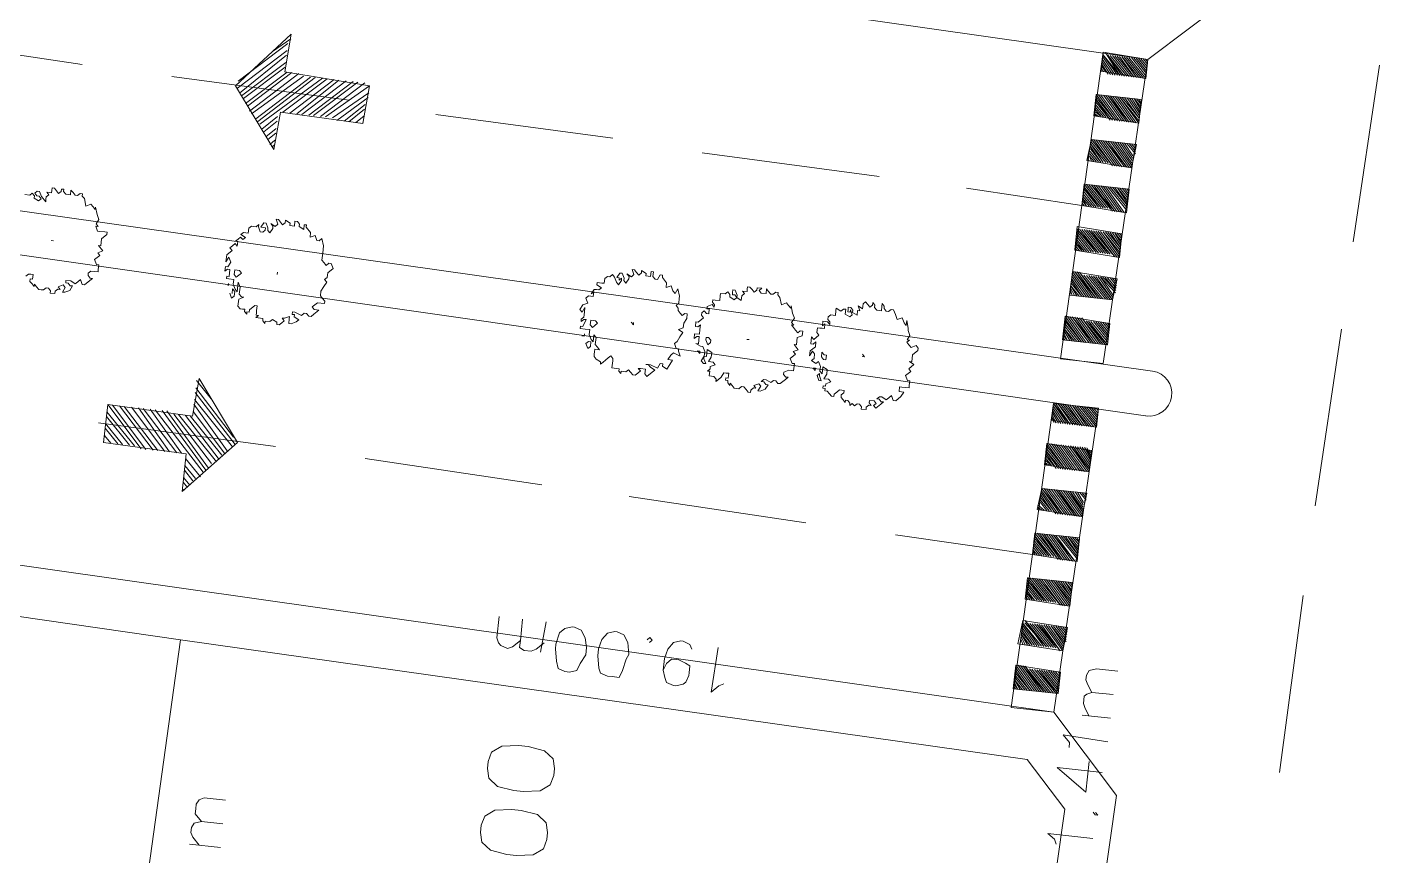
# Model space of a CAD drawing. Header units: metres. Extents: x -977055 to 805873, y -1033982 to 242021.
# Drawn here: x 2559.45 to 2589.67, y 944.9 to 963.42 of the extents above; entities that cross this region are included whole.
import ezdxf

# ---------------------------------------------------------------- set-up
doc = ezdxf.new("R2010")
doc.units = ezdxf.units.M
for name, color, linetype in [('PDF_acera', 7, 'Continuous'), ('PDF_areas por lote', 7, 'Continuous'), ('PDF_COTAS', 7, 'Continuous'), ('PDF_linea de centro', 7, 'Continuous'), ('PDF_LOTES', 7, 'Continuous'), ('PDF_PASO DE CEBRA', 7, 'Continuous'), ('PDF_PLANTAS', 7, 'Continuous'), ('PDF_VIAS', 7, 'Continuous')]:
    doc.layers.add(name, color=color, linetype=linetype)

# ---------------------------------------------------------------- blocks, each defined once
blk = doc.blocks.new('CALLE')
at = {"layer": 'PDF_acera', "lineweight": 9}
for points in [[(-129.421152, -97.753824), (-72.690912, -99.658944), (-71.420832, -101.013696), (-72.479232, -132.130656), (-73.833984, -133.400736), (-130.564224, -131.495616), (-131.834304, -130.140864), (-130.775904, -99.023904)], [(6.731424, -134.62848), (-5.673024, -101.945088), (-58.339008, -100.166976), (-59.69376, -101.437056), (-60.75216, -132.554016), (-59.48208, -133.908768), (5.673024, -136.11024)]]:
    blk.add_lwpolyline(points, close=True, dxfattribs=at)
blk.add_lwpolyline([(-67.059991, -133.196538, 0.999999692), (-66.25584, -133.231392), (-65.155104, -100.293984, 0.999999692), (-65.959255, -100.25913)], format="xyb", dxfattribs=at)
blk.add_lwpolyline([(-65.917152, -100.293984), (-67.060224, -133.231392)], dxfattribs=at)
at = {"layer": 'PDF_areas por lote', "lineweight": 9}
for points in [[(-75.696768, -122.224032), (-75.866112, -122.266368), (-75.99312, -122.435712), (-76.035456, -122.732064), (-76.035456, -122.901408), (-75.99312, -123.19776), (-75.866112, -123.367104), (-75.696768, -123.40944), (-75.56976, -123.40944), (-75.400416, -123.367104), (-75.273408, -123.19776), (-75.231072, -122.901408), (-75.231072, -122.732064), (-75.273408, -122.435712), (-75.400416, -122.266368), (-75.56976, -122.224032)], [(-74.553696, -122.224032), (-74.72304, -122.266368), (-74.850048, -122.435712), (-74.892384, -122.732064), (-74.892384, -122.901408), (-74.850048, -123.19776), (-74.72304, -123.367104), (-74.553696, -123.40944), (-74.426688, -123.40944), (-74.257344, -123.367104), (-74.130336, -123.19776), (-74.088, -122.901408), (-74.088, -122.732064), (-74.130336, -122.435712), (-74.257344, -122.266368), (-74.426688, -122.224032)]]:
    blk.add_lwpolyline(points, close=True, dxfattribs=at)
at = {"layer": 'PDF_COTAS', "lineweight": 9}
for points in [[(-76.458816, -117.101376), (-76.458816, -117.651744)], [(-76.035456, -117.651744), (-76.035456, -117.27072), (-76.077792, -117.143712), (-76.162464, -117.101376), (-76.247136, -117.101376), (-76.331808, -117.143712), (-76.458816, -117.27072), (-76.331808, -117.143712), (-76.247136, -117.101376), (-76.162464, -117.101376), (-76.077792, -117.143712), (-76.035456, -117.27072)], [(-75.612096, -117.651744), (-75.612096, -117.27072), (-75.654432, -117.186048), (-75.739104, -117.143712), (-75.823776, -117.143712), (-75.908448, -117.143712), (-76.035456, -117.27072), (-75.908448, -117.143712), (-75.823776, -117.143712), (-75.739104, -117.143712), (-75.654432, -117.186048), (-75.612096, -117.27072)], [(-72.690912, -123.494112), (-72.648576, -123.62112), (-72.521568, -123.663456), (-72.352224, -123.748128), (-72.225216, -123.748128), (-72.055872, -123.705792), (-71.928864, -123.62112), (-71.886528, -123.494112), (-71.886528, -123.451776), (-71.928864, -123.324768), (-72.013536, -123.240096), (-72.225216, -123.19776), (-72.309888, -123.19776), (-72.521568, -123.240096), (-72.648576, -123.282432), (-72.690912, -123.40944)], [(-72.690912, -124.25616), (-72.690912, -124.383168), (-72.563904, -124.425504), (-72.352224, -124.46784), (-72.267552, -124.510176), (-72.055872, -124.46784), (-71.928864, -124.383168), (-71.886528, -124.25616), (-71.886528, -124.213824), (-71.928864, -124.086816), (-72.055872, -124.002144), (-72.225216, -123.959808), (-72.352224, -123.959808), (-72.563904, -124.002144), (-72.648576, -124.04448), (-72.690912, -124.171488)]]:
    blk.add_lwpolyline(points, close=True, dxfattribs=at)
for points in [[(-72.225216, -122.56272), (-72.352224, -122.435712), (-72.39456, -122.35104), (-72.352224, -122.224032), (-72.309888, -122.181696), (-72.225216, -122.13936), (-71.844192, -122.13936)], [(-72.225216, -122.98608), (-72.352224, -122.859072), (-72.39456, -122.7744), (-72.39456, -122.647392), (-72.352224, -122.56272), (-72.225216, -122.56272), (-71.844192, -122.56272)], [(-71.844192, -122.98608), (-72.39456, -122.943744)], [(-72.013536, -124.848864), (-71.9712, -124.8912), (-71.928864, -124.848864), (-71.9712, -124.806528)], [(-72.479232, -125.145216), (-72.352224, -125.187552), (-72.267552, -125.272224), (-72.267552, -125.356896), (-72.267552, -125.399232), (-72.309888, -125.52624), (-72.352224, -125.610912), (-72.479232, -125.610912), (-72.521568, -125.610912), (-72.648576, -125.568576), (-72.690912, -125.52624), (-72.733248, -125.399232), (-72.733248, -125.356896), (-72.690912, -125.229888), (-72.60624, -125.187552), (-72.479232, -125.145216), (-72.267552, -125.145216), (-72.098208, -125.187552), (-71.9712, -125.272224), (-71.928864, -125.399232), (-71.928864, -125.441568), (-71.9712, -125.568576), (-72.055872, -125.610912)], [(-72.60624, -126.245952), (-72.648576, -126.16128), (-72.775584, -126.034272), (-71.9712, -126.076608)], [(-74.807712, -132.427008), (-74.72304, -132.384672), (-74.638368, -132.257664), (-74.638368, -133.062048)], [(-73.45296, -133.104384), (-73.45296, -132.3), (-73.833984, -132.850368), (-73.283616, -132.850368)], [(-73.071936, -132.469344), (-72.987264, -132.469344), (-72.860256, -132.342336), (-72.902592, -133.14672)], [(-72.479232, -133.14672), (-72.479232, -132.638688)], [(-72.479232, -132.765696), (-72.352224, -132.681024), (-72.267552, -132.638688), (-72.140544, -132.638688), (-72.098208, -132.681024), (-72.055872, -132.765696), (-72.055872, -133.14672)], [(-72.055872, -132.765696), (-71.928864, -132.681024), (-71.844192, -132.638688), (-71.75952, -132.638688), (-71.674848, -132.681024), (-71.632512, -132.808032), (-71.632512, -133.189056)], [(-74.172672, -133.019712), (-74.215008, -133.062048), (-74.215008, -133.104384), (-74.172672, -133.062048)]]:
    blk.add_lwpolyline(points, dxfattribs=at)
at = {"layer": 'PDF_linea de centro', "lineweight": 9}
for points in [[(-62.86896, -113.714496), (-62.741952, -110.539296)], [(-69.261696, -117.863424), (-69.177024, -114.688224)], [(-62.995968, -118.498464), (-62.911296, -115.323264)], [(-69.43104, -122.647392), (-69.304032, -119.472192)], [(-63.165312, -123.240096), (-63.08064, -120.064896)], [(-69.600384, -127.389024), (-69.473376, -124.213824)], [(-63.334656, -128.024064), (-63.249984, -124.848864)], [(-69.727392, -131.45328), (-69.64272, -128.997792)], [(-63.461664, -131.66496), (-63.376992, -129.590496)], [(-73.114272, -136.237248), (-69.939072, -136.32192)], [(-68.330304, -136.364256), (-65.155104, -136.491264)], [(-63.588672, -136.5336), (-60.413472, -136.660608)]]:
    blk.add_lwpolyline(points, dxfattribs=at)
at = {"layer": 'PDF_LOTES', "lineweight": 20}
for points in [[(-82.428192, -116.254656), (-72.860256, -116.551008), (-72.309888, -101.352384), (-73.114272, -100.548), (-81.877824, -100.251648)], [(-82.97856, -132.215328), (-74.172672, -132.51168), (-73.368288, -131.749632), (-72.860256, -116.551008), (-82.428192, -116.254656)]]:
    blk.add_lwpolyline(points, close=True, dxfattribs=at)
at = {"layer": 'PDF_PASO DE CEBRA', "lineweight": 9}
for points in [[(-72.479232, -132.130656), (-67.017888, -132.342336), (-67.017888, -131.537952), (-72.479232, -131.368608), (-72.479232, -132.130656), (-72.479232, -131.368608)], [(-72.140544, -131.368608), (-72.140544, -131.368608)], [(-72.140544, -131.410944), (-72.098208, -131.368608)], [(-72.055872, -131.368608), (-72.140544, -131.45328), (-72.013536, -131.368608)], [(-72.140544, -131.495616), (-71.9712, -131.368608), (-72.140544, -131.537952)], [(-72.140544, -131.580288), (-71.928864, -131.368608)], [(-72.140544, -131.622624), (-71.886528, -131.368608)], [(-71.844192, -131.368608), (-72.140544, -131.66496), (-71.801856, -131.368608)], [(-72.140544, -131.707296), (-71.75952, -131.368608)], [(-72.140544, -131.749632), (-71.717184, -131.368608)], [(-71.33616, -131.368608), (-71.33616, -131.368608)], [(-72.140544, -131.791968), (-71.717184, -131.410944)], [(-72.140544, -131.834304), (-71.717184, -131.45328)], [(-72.140544, -131.87664), (-71.717184, -131.495616), (-72.140544, -131.918976), (-71.717184, -131.537952)], [(-72.140544, -131.961312), (-71.75952, -131.580288)], [(-72.140544, -132.003648), (-71.75952, -131.622624)], [(-71.33616, -131.410944), (-71.293824, -131.410944)], [(-71.33616, -131.45328), (-71.251488, -131.410944)], [(-71.33616, -131.495616), (-71.209152, -131.410944)], [(-71.33616, -131.537952), (-71.166816, -131.410944), (-71.33616, -131.580288)], [(-71.12448, -131.410944), (-71.33616, -131.622624), (-71.082144, -131.410944)], [(-71.33616, -131.66496), (-71.039808, -131.410944)], [(-71.33616, -131.707296), (-70.997472, -131.410944)], [(-71.33616, -131.749632), (-70.955136, -131.410944), (-71.33616, -131.791968)], [(-71.33616, -131.834304), (-70.9128, -131.45328)], [(-70.955136, -131.45328), (-71.33616, -131.87664), (-70.955136, -131.495616)], [(-71.33616, -131.918976), (-70.955136, -131.537952)], [(-71.33616, -131.961312), (-70.955136, -131.580288)], [(-71.33616, -132.003648), (-70.955136, -131.622624)], [(-70.531776, -132.003648), (-70.150752, -131.622624), (-70.574112, -132.045984), (-70.150752, -131.66496)], [(-70.531776, -131.410944), (-70.531776, -131.410944)], [(-70.531776, -131.45328), (-70.48944, -131.410944)], [(-70.531776, -131.495616), (-70.447104, -131.410944)], [(-70.531776, -131.537952), (-70.404768, -131.410944), (-70.531776, -131.580288), (-70.362432, -131.410944)], [(-70.531776, -131.622624), (-70.320096, -131.410944)], [(-70.531776, -131.66496), (-70.27776, -131.410944)], [(-70.531776, -131.707296), (-70.235424, -131.410944)], [(-70.531776, -131.749632), (-70.193088, -131.410944), (-70.531776, -131.791968), (-70.150752, -131.410944)], [(-70.531776, -131.834304), (-70.150752, -131.45328)], [(-70.531776, -131.87664), (-70.150752, -131.495616)], [(-70.531776, -131.918976), (-70.150752, -131.537952)], [(-70.531776, -131.961312), (-70.150752, -131.580288)], [(-69.769728, -131.918976), (-69.346368, -131.537952)], [(-69.769728, -131.961312), (-69.346368, -131.580288), (-69.769728, -132.003648), (-69.346368, -131.622624)], [(-69.727392, -131.45328), (-69.727392, -131.45328)], [(-69.685056, -131.45328), (-69.727392, -131.495616), (-69.64272, -131.45328), (-69.727392, -131.537952)], [(-69.727392, -131.580288), (-69.600384, -131.45328)], [(-69.727392, -131.622624), (-69.558048, -131.45328)], [(-69.727392, -131.66496), (-69.515712, -131.45328)], [(-69.727392, -131.707296), (-69.473376, -131.45328)], [(-69.43104, -131.45328), (-69.727392, -131.749632), (-69.388704, -131.45328), (-69.727392, -131.791968)], [(-69.727392, -131.834304), (-69.346368, -131.45328)], [(-69.727392, -131.87664), (-69.346368, -131.495616)], [(-68.923008, -131.749632), (-68.626656, -131.495616), (-68.965344, -131.791968)], [(-68.965344, -131.834304), (-68.58432, -131.495616)], [(-68.965344, -131.87664), (-68.541984, -131.495616), (-68.965344, -131.918976), (-68.541984, -131.537952)], [(-68.965344, -131.961312), (-68.541984, -131.580288)], [(-68.965344, -132.003648), (-68.541984, -131.622624)], [(-68.923008, -131.45328), (-68.923008, -131.45328)], [(-68.923008, -131.495616), (-68.880672, -131.45328), (-68.923008, -131.537952)], [(-68.923008, -131.580288), (-68.838336, -131.45328)], [(-68.923008, -131.622624), (-68.796, -131.495616)], [(-68.923008, -131.66496), (-68.753664, -131.495616)], [(-68.711328, -131.495616), (-68.923008, -131.707296), (-68.668992, -131.495616)], [(-68.16096, -131.707296), (-67.906944, -131.495616)], [(-68.16096, -131.749632), (-67.864608, -131.495616), (-68.16096, -131.791968)], [(-68.16096, -131.834304), (-67.822272, -131.495616)], [(-67.779936, -131.495616), (-68.16096, -131.87664), (-67.7376, -131.495616)], [(-68.16096, -131.918976), (-67.7376, -131.537952)], [(-68.16096, -131.961312), (-67.7376, -131.580288)], [(-68.16096, -132.003648), (-67.7376, -131.622624)], [(-68.118624, -131.495616), (-68.118624, -131.495616)], [(-68.118624, -131.537952), (-68.076288, -131.495616), (-68.118624, -131.580288)], [(-68.033952, -131.495616), (-68.118624, -131.622624), (-67.991616, -131.495616)], [(-68.118624, -131.66496), (-67.94928, -131.495616)], [(-67.356576, -131.580288), (-67.271904, -131.537952), (-67.356576, -131.622624), (-67.229568, -131.537952)], [(-67.356576, -131.66496), (-67.187232, -131.537952)], [(-67.356576, -131.707296), (-67.144896, -131.537952)], [(-67.356576, -131.749632), (-67.10256, -131.537952)], [(-67.356576, -131.791968), (-67.060224, -131.537952)], [(-67.356576, -131.834304), (-67.017888, -131.537952), (-67.356576, -131.87664), (-67.017888, -131.580288)], [(-67.356576, -131.918976), (-67.017888, -131.622624), (-67.356576, -131.961312)], [(-67.31424, -131.537952), (-67.31424, -131.537952)], [(-66.213504, -132.342336), (-60.75216, -132.554016), (-60.709824, -131.749632), (-66.213504, -131.580288), (-66.213504, -132.342336), (-66.213504, -131.580288)], [(-65.874816, -131.580288), (-65.874816, -131.580288)], [(-65.874816, -131.622624), (-65.83248, -131.580288)], [(-65.790144, -131.580288), (-65.874816, -131.66496), (-65.747808, -131.580288)], [(-65.874816, -131.707296), (-65.705472, -131.580288)], [(-65.874816, -131.749632), (-65.663136, -131.580288), (-65.874816, -131.791968)], [(-65.874816, -131.834304), (-65.6208, -131.580288)], [(-65.874816, -131.87664), (-65.578464, -131.580288)], [(-65.536128, -131.580288), (-65.874816, -131.918976), (-65.493792, -131.580288)], [(-65.874816, -131.961312), (-65.451456, -131.580288)], [(-65.874816, -132.003648), (-65.451456, -131.622624)], [(-65.070432, -131.622624), (-65.028096, -131.622624)], [(-65.070432, -131.66496), (-64.98576, -131.622624)], [(-65.070432, -131.707296), (-64.943424, -131.622624)], [(-65.070432, -131.749632), (-64.901088, -131.622624), (-65.070432, -131.791968)], [(-64.858752, -131.622624), (-65.070432, -131.834304), (-64.816416, -131.622624)], [(-65.070432, -131.87664), (-64.77408, -131.622624)], [(-65.070432, -131.918976), (-64.731744, -131.622624)], [(-65.070432, -131.961312), (-64.689408, -131.622624)], [(-65.070432, -132.003648), (-64.647072, -131.622624)], [(-64.266048, -131.622624), (-64.266048, -131.622624)], [(-64.266048, -131.66496), (-64.223712, -131.622624)], [(-64.266048, -131.707296), (-64.181376, -131.622624)], [(-64.266048, -131.749632), (-64.13904, -131.622624), (-64.266048, -131.791968), (-64.096704, -131.622624)], [(-64.266048, -131.834304), (-64.054368, -131.622624)], [(-64.266048, -131.87664), (-64.012032, -131.622624)], [(-64.266048, -131.918976), (-63.969696, -131.622624)], [(-64.266048, -131.961312), (-63.92736, -131.622624)], [(-64.266048, -132.003648), (-63.885024, -131.622624), (-64.266048, -132.045984), (-63.885024, -131.66496)], [(-72.140544, -132.045984), (-71.75952, -131.66496)], [(-72.140544, -132.08832), (-71.75952, -131.707296)], [(-72.140544, -132.130656), (-71.75952, -131.749632), (-72.140544, -132.172992), (-71.75952, -131.791968)], [(-72.098208, -132.172992), (-71.75952, -131.834304)], [(-71.378496, -132.130656), (-70.955136, -131.749632)], [(-71.378496, -132.172992), (-70.955136, -131.791968)], [(-71.33616, -132.045984), (-70.955136, -131.66496), (-71.33616, -132.08832), (-70.955136, -131.707296)], [(-71.33616, -132.172992), (-70.955136, -131.834304)], [(-70.574112, -132.08832), (-70.150752, -131.707296)], [(-70.574112, -132.130656), (-70.150752, -131.749632)], [(-70.574112, -132.172992), (-70.150752, -131.791968)], [(-70.574112, -132.215328), (-70.150752, -131.834304)], [(-69.769728, -132.045984), (-69.346368, -131.66496)], [(-69.769728, -132.08832), (-69.346368, -131.707296)], [(-69.769728, -132.130656), (-69.346368, -131.749632)], [(-69.769728, -132.172992), (-69.346368, -131.791968), (-69.769728, -132.215328), (-69.346368, -131.834304)], [(-68.965344, -132.045984), (-68.541984, -131.66496)], [(-68.965344, -132.08832), (-68.541984, -131.707296)], [(-68.965344, -132.130656), (-68.541984, -131.749632), (-68.965344, -132.172992), (-68.541984, -131.791968)], [(-68.965344, -132.215328), (-68.541984, -131.834304)], [(-68.16096, -132.045984), (-67.7376, -131.66496)], [(-68.16096, -132.08832), (-67.7376, -131.707296), (-68.16096, -132.08832)], [(-68.16096, -132.130656), (-67.7376, -131.749632)], [(-68.16096, -132.172992), (-67.7376, -131.791968)], [(-68.16096, -132.215328), (-67.7376, -131.834304)], [(-67.356576, -132.003648), (-67.017888, -131.66496)], [(-67.356576, -132.045984), (-67.017888, -131.707296)], [(-67.017888, -131.749632), (-67.356576, -132.08832), (-67.017888, -131.791968)], [(-67.356576, -132.130656), (-67.017888, -131.834304)], [(-65.874816, -132.045984), (-65.451456, -131.66496)], [(-65.874816, -132.08832), (-65.451456, -131.707296), (-65.874816, -132.130656), (-65.451456, -131.749632)], [(-65.874816, -132.172992), (-65.451456, -131.791968)], [(-65.874816, -132.215328), (-65.451456, -131.834304)], [(-65.070432, -132.045984), (-64.647072, -131.66496), (-65.070432, -132.08832), (-64.647072, -131.707296)], [(-65.070432, -132.130656), (-64.647072, -131.749632)], [(-65.070432, -132.172992), (-64.689408, -131.791968)], [(-65.070432, -132.215328), (-64.689408, -131.834304)], [(-64.266048, -132.08832), (-63.885024, -131.707296)], [(-64.266048, -132.130656), (-63.885024, -131.749632)], [(-64.266048, -132.172992), (-63.885024, -131.791968)], [(-64.266048, -132.215328), (-63.885024, -131.834304), (-64.266048, -132.257664), (-63.885024, -131.87664)], [(-63.504, -132.215328), (-63.08064, -131.834304)], [(-63.461664, -131.66496), (-63.461664, -131.66496)], [(-63.461664, -131.707296), (-63.419328, -131.66496)], [(-63.376992, -131.66496), (-63.461664, -131.749632), (-63.334656, -131.66496), (-63.461664, -131.791968)], [(-63.461664, -131.834304), (-63.29232, -131.66496)], [(-63.461664, -131.87664), (-63.249984, -131.66496)], [(-63.461664, -131.918976), (-63.207648, -131.66496)], [(-63.165312, -131.66496), (-63.461664, -131.961312), (-63.122976, -131.66496), (-63.461664, -132.003648)], [(-63.461664, -132.045984), (-63.08064, -131.66496)], [(-63.461664, -132.08832), (-63.08064, -131.707296)], [(-63.461664, -132.130656), (-63.08064, -131.749632)], [(-63.461664, -132.172992), (-63.08064, -131.791968), (-63.461664, -132.215328)], [(-62.699616, -132.130656), (-62.276256, -131.749632), (-62.699616, -132.130656)], [(-62.699616, -132.172992), (-62.276256, -131.791968)], [(-62.699616, -132.215328), (-62.276256, -131.834304)], [(-62.65728, -131.66496), (-62.65728, -131.66496)], [(-62.65728, -131.707296), (-62.614944, -131.66496)], [(-62.65728, -131.749632), (-62.572608, -131.707296), (-62.65728, -131.791968)], [(-62.65728, -131.834304), (-62.530272, -131.707296)], [(-62.65728, -131.87664), (-62.487936, -131.707296)], [(-62.4456, -131.707296), (-62.65728, -131.918976), (-62.403264, -131.707296)], [(-62.65728, -131.961312), (-62.360928, -131.707296), (-62.65728, -132.003648)], [(-62.65728, -132.045984), (-62.318592, -131.707296)], [(-62.65728, -132.08832), (-62.276256, -131.707296)], [(-61.895232, -132.003648), (-61.556544, -131.707296), (-61.895232, -132.045984)], [(-61.514208, -131.707296), (-61.895232, -132.08832), (-61.471872, -131.707296)], [(-61.895232, -132.130656), (-61.471872, -131.749632)], [(-61.895232, -132.172992), (-61.471872, -131.791968)], [(-61.895232, -132.215328), (-61.471872, -131.834304)], [(-61.852896, -131.707296), (-61.852896, -131.707296)], [(-61.852896, -131.749632), (-61.81056, -131.707296), (-61.852896, -131.791968)], [(-61.768224, -131.707296), (-61.852896, -131.834304), (-61.725888, -131.707296)], [(-61.852896, -131.87664), (-61.683552, -131.707296)], [(-61.852896, -131.918976), (-61.641216, -131.707296)], [(-61.852896, -131.961312), (-61.59888, -131.707296)], [(-61.090848, -131.87664), (-60.921504, -131.749632)], [(-61.090848, -131.918976), (-60.879168, -131.749632)], [(-61.090848, -131.961312), (-60.836832, -131.749632)], [(-61.090848, -132.003648), (-60.794496, -131.749632)], [(-61.090848, -132.045984), (-60.75216, -131.749632), (-61.090848, -132.08832), (-60.709824, -131.791968)], [(-61.090848, -132.130656), (-60.75216, -131.834304), (-61.090848, -132.172992)], [(-61.048512, -131.749632), (-61.048512, -131.749632)], [(-61.048512, -131.791968), (-61.006176, -131.749632)], [(-61.048512, -131.834304), (-60.96384, -131.749632), (-61.048512, -131.834304)], [(-72.055872, -132.172992), (-71.75952, -131.87664)], [(-72.013536, -132.172992), (-71.75952, -131.918976)], [(-71.9712, -132.172992), (-71.75952, -131.961312), (-71.9712, -132.172992)], [(-71.928864, -132.172992), (-71.75952, -132.003648)], [(-71.886528, -132.172992), (-71.75952, -132.045984)], [(-71.844192, -132.172992), (-71.75952, -132.08832)], [(-71.293824, -132.172992), (-70.955136, -131.87664)], [(-71.251488, -132.172992), (-70.955136, -131.918976), (-71.209152, -132.172992)], [(-71.209152, -132.215328), (-70.955136, -131.961312)], [(-71.166816, -132.215328), (-70.955136, -132.003648)], [(-71.12448, -132.215328), (-70.955136, -132.045984)], [(-71.082144, -132.215328), (-70.955136, -132.08832)], [(-70.531776, -132.215328), (-70.150752, -131.87664), (-70.48944, -132.215328)], [(-70.447104, -132.215328), (-70.150752, -131.918976)], [(-70.150752, -131.961312), (-70.404768, -132.215328), (-70.150752, -132.003648)], [(-70.362432, -132.215328), (-70.150752, -132.045984)], [(-70.320096, -132.215328), (-70.150752, -132.08832), (-70.27776, -132.215328)], [(-69.727392, -132.257664), (-69.346368, -131.87664)], [(-69.685056, -132.257664), (-69.346368, -131.918976)], [(-69.346368, -131.961312), (-69.64272, -132.257664), (-69.346368, -132.003648)], [(-69.600384, -132.257664), (-69.346368, -132.045984), (-69.558048, -132.257664)], [(-69.515712, -132.257664), (-69.346368, -132.08832)], [(-68.965344, -132.257664), (-68.541984, -131.87664)], [(-68.923008, -132.257664), (-68.541984, -131.918976)], [(-68.541984, -131.961312), (-68.880672, -132.257664), (-68.541984, -132.003648), (-68.838336, -132.257664)], [(-68.796, -132.257664), (-68.541984, -132.045984)], [(-68.753664, -132.257664), (-68.541984, -132.08832)], [(-68.16096, -132.257664), (-67.7376, -131.87664)], [(-68.16096, -132.3), (-67.7376, -131.918976), (-68.118624, -132.3), (-67.7376, -131.961312)], [(-68.076288, -132.3), (-67.7376, -132.003648)], [(-68.033952, -132.3), (-67.7376, -132.045984)], [(-67.991616, -132.3), (-67.7376, -132.08832)], [(-67.356576, -132.172992), (-67.017888, -131.87664), (-67.356576, -132.215328)], [(-67.356576, -132.257664), (-67.017888, -131.918976)], [(-67.356576, -132.3), (-67.017888, -131.961312)], [(-67.356576, -132.342336), (-67.017888, -132.003648)], [(-67.31424, -132.342336), (-67.017888, -132.045984)], [(-67.271904, -132.342336), (-67.017888, -132.08832), (-67.271904, -132.342336)], [(-65.874816, -132.257664), (-65.451456, -131.87664)], [(-65.874816, -132.3), (-65.493792, -131.918976)], [(-65.874816, -132.342336), (-65.493792, -131.961312), (-65.874816, -132.384672), (-65.493792, -132.003648)], [(-65.83248, -132.384672), (-65.493792, -132.045984)], [(-65.790144, -132.384672), (-65.493792, -132.08832)], [(-65.070432, -132.257664), (-64.689408, -131.87664)], [(-65.070432, -132.3), (-64.689408, -131.918976), (-65.070432, -132.3)], [(-65.070432, -132.342336), (-64.689408, -131.961312)], [(-64.689408, -132.003648), (-65.070432, -132.384672), (-64.689408, -132.045984)], [(-65.028096, -132.384672), (-64.689408, -132.08832)], [(-64.308384, -132.342336), (-63.885024, -131.961312)], [(-64.308384, -132.384672), (-63.885024, -132.003648)], [(-64.308384, -132.427008), (-63.885024, -132.045984)], [(-64.266048, -132.3), (-63.885024, -131.918976)], [(-64.266048, -132.427008), (-63.885024, -132.08832), (-64.223712, -132.427008)], [(-63.504, -132.257664), (-63.08064, -131.87664)], [(-63.504, -132.3), (-63.08064, -131.918976)], [(-63.504, -132.342336), (-63.08064, -131.961312)], [(-63.504, -132.384672), (-63.08064, -132.003648)], [(-63.504, -132.427008), (-63.08064, -132.045984), (-63.504, -132.427008)], [(-63.461664, -132.469344), (-63.08064, -132.08832)], [(-62.699616, -132.257664), (-62.276256, -131.87664)], [(-62.699616, -132.3), (-62.276256, -131.918976)], [(-62.699616, -132.342336), (-62.276256, -131.961312), (-62.699616, -132.384672), (-62.276256, -132.003648)], [(-62.699616, -132.427008), (-62.276256, -132.045984)], [(-62.699616, -132.469344), (-62.276256, -132.08832)], [(-61.895232, -132.257664), (-61.471872, -131.87664)], [(-61.895232, -132.3), (-61.471872, -131.918976), (-61.895232, -132.342336), (-61.471872, -131.961312)], [(-61.895232, -132.384672), (-61.471872, -132.003648)], [(-61.895232, -132.427008), (-61.471872, -132.045984)], [(-61.895232, -132.469344), (-61.471872, -132.08832)], [(-61.090848, -132.215328), (-60.75216, -131.87664)], [(-61.090848, -132.257664), (-60.75216, -131.918976)], [(-61.090848, -132.3), (-60.75216, -131.961312)], [(-60.75216, -132.003648), (-61.090848, -132.342336), (-60.75216, -132.045984)], [(-61.090848, -132.384672), (-60.75216, -132.08832), (-61.090848, -132.427008)], [(-71.801856, -132.172992), (-71.75952, -132.130656)], [(-71.75952, -132.172992), (-71.75952, -132.172992)], [(-71.039808, -132.215328), (-70.955136, -132.130656)], [(-70.997472, -132.215328), (-70.955136, -132.172992), (-70.955136, -132.215328)], [(-70.235424, -132.215328), (-70.150752, -132.130656)], [(-70.150752, -132.172992), (-70.193088, -132.215328), (-70.150752, -132.215328)], [(-69.473376, -132.257664), (-69.346368, -132.130656)], [(-69.346368, -132.172992), (-69.43104, -132.257664), (-69.346368, -132.215328)], [(-69.388704, -132.257664), (-69.346368, -132.257664)], [(-68.711328, -132.257664), (-68.541984, -132.130656)], [(-68.668992, -132.3), (-68.541984, -132.172992)], [(-68.626656, -132.3), (-68.541984, -132.215328), (-68.626656, -132.3)], [(-68.58432, -132.3), (-68.541984, -132.257664)], [(-67.94928, -132.3), (-67.7376, -132.130656)], [(-67.906944, -132.3), (-67.7376, -132.172992), (-67.864608, -132.3), (-67.7376, -132.215328)], [(-67.822272, -132.3), (-67.779936, -132.257664)], [(-67.779936, -132.3), (-67.779936, -132.3)], [(-67.229568, -132.342336), (-67.017888, -132.130656)], [(-67.187232, -132.342336), (-67.017888, -132.172992)], [(-67.144896, -132.342336), (-67.017888, -132.215328)], [(-67.10256, -132.342336), (-67.017888, -132.257664)], [(-67.017888, -132.3), (-67.060224, -132.342336), (-67.017888, -132.342336)], [(-65.747808, -132.384672), (-65.493792, -132.130656)], [(-65.705472, -132.384672), (-65.493792, -132.172992)], [(-65.663136, -132.384672), (-65.493792, -132.215328), (-65.663136, -132.384672)], [(-65.6208, -132.384672), (-65.493792, -132.257664)], [(-65.578464, -132.384672), (-65.493792, -132.3)], [(-65.536128, -132.384672), (-65.493792, -132.342336)], [(-64.98576, -132.384672), (-64.689408, -132.130656), (-64.943424, -132.427008)], [(-64.689408, -132.172992), (-64.901088, -132.427008), (-64.689408, -132.215328)], [(-64.858752, -132.427008), (-64.689408, -132.257664)], [(-64.816416, -132.427008), (-64.689408, -132.3)], [(-64.77408, -132.427008), (-64.689408, -132.342336)], [(-64.181376, -132.427008), (-63.885024, -132.130656)], [(-63.885024, -132.172992), (-64.13904, -132.427008), (-63.885024, -132.215328)], [(-64.096704, -132.427008), (-63.885024, -132.257664)], [(-64.054368, -132.427008), (-63.885024, -132.3), (-64.012032, -132.427008)], [(-63.969696, -132.427008), (-63.885024, -132.342336)], [(-63.419328, -132.469344), (-63.08064, -132.130656)], [(-63.08064, -132.172992), (-63.376992, -132.469344), (-63.08064, -132.215328)], [(-63.334656, -132.469344), (-63.08064, -132.257664), (-63.29232, -132.469344)], [(-63.249984, -132.469344), (-63.08064, -132.3)], [(-63.207648, -132.469344), (-63.08064, -132.342336)], [(-62.65728, -132.469344), (-62.276256, -132.130656)], [(-62.614944, -132.469344), (-62.276256, -132.172992)], [(-62.572608, -132.469344), (-62.276256, -132.215328), (-62.572608, -132.469344)], [(-62.530272, -132.469344), (-62.276256, -132.257664)], [(-62.487936, -132.469344), (-62.276256, -132.3)], [(-62.4456, -132.51168), (-62.276256, -132.342336)], [(-61.895232, -132.51168), (-61.471872, -132.130656), (-61.852896, -132.51168)], [(-61.471872, -132.172992), (-61.81056, -132.51168), (-61.471872, -132.215328)], [(-61.768224, -132.51168), (-61.471872, -132.257664)], [(-61.725888, -132.51168), (-61.471872, -132.3)], [(-61.683552, -132.51168), (-61.471872, -132.342336)], [(-61.090848, -132.469344), (-60.75216, -132.130656)], [(-61.090848, -132.51168), (-60.75216, -132.172992)], [(-61.090848, -132.554016), (-60.75216, -132.215328)], [(-61.048512, -132.554016), (-60.75216, -132.257664)], [(-61.006176, -132.554016), (-60.75216, -132.3), (-61.006176, -132.554016)], [(-60.96384, -132.554016), (-60.75216, -132.342336)], [(-65.493792, -132.384672), (-65.493792, -132.384672)], [(-64.731744, -132.427008), (-64.689408, -132.384672), (-64.689408, -132.427008)], [(-63.92736, -132.427008), (-63.885024, -132.384672)], [(-63.885024, -132.427008), (-63.885024, -132.427008)], [(-63.165312, -132.469344), (-63.08064, -132.384672)], [(-63.08064, -132.427008), (-63.122976, -132.469344), (-63.08064, -132.469344)], [(-62.403264, -132.51168), (-62.276256, -132.384672)], [(-62.360928, -132.51168), (-62.276256, -132.427008), (-62.360928, -132.51168)], [(-62.318592, -132.51168), (-62.276256, -132.469344)], [(-61.641216, -132.51168), (-61.471872, -132.384672), (-61.59888, -132.51168)], [(-61.471872, -132.427008), (-61.556544, -132.51168), (-61.471872, -132.469344)], [(-61.514208, -132.51168), (-61.471872, -132.51168)], [(-60.921504, -132.554016), (-60.75216, -132.384672)], [(-60.879168, -132.554016), (-60.75216, -132.427008)], [(-60.836832, -132.554016), (-60.75216, -132.469344)], [(-60.794496, -132.554016), (-60.75216, -132.51168)], [(-60.75216, -132.554016), (-60.75216, -132.554016)]]:
    blk.add_lwpolyline(points, dxfattribs=at)
for points in [[(-72.140544, -131.368608), (-71.717184, -131.368608), (-71.75952, -132.172992), (-72.140544, -132.172992)], [(-71.33616, -131.368608), (-70.9128, -131.410944), (-70.955136, -132.215328), (-71.378496, -132.172992)], [(-70.531776, -131.410944), (-70.150752, -131.410944), (-70.150752, -132.215328), (-70.574112, -132.215328)], [(-69.727392, -131.45328), (-69.346368, -131.45328), (-69.346368, -132.257664), (-69.769728, -132.257664)], [(-68.923008, -131.45328), (-68.541984, -131.495616), (-68.541984, -132.3), (-68.965344, -132.257664)], [(-68.118624, -131.495616), (-67.7376, -131.495616), (-67.779936, -132.3), (-68.16096, -132.3)], [(-67.31424, -131.537952), (-67.017888, -131.537952), (-67.017888, -132.342336), (-67.356576, -132.342336)], [(-65.874816, -131.580288), (-65.451456, -131.580288), (-65.493792, -132.384672), (-65.874816, -132.384672)], [(-65.070432, -131.622624), (-64.647072, -131.622624), (-64.689408, -132.427008), (-65.070432, -132.384672)], [(-64.266048, -131.622624), (-63.842688, -131.622624), (-63.885024, -132.427008), (-64.308384, -132.427008)], [(-63.461664, -131.66496), (-63.08064, -131.66496), (-63.08064, -132.469344), (-63.504, -132.469344)], [(-62.65728, -131.66496), (-62.276256, -131.707296), (-62.276256, -132.51168), (-62.699616, -132.469344)], [(-61.852896, -131.707296), (-61.471872, -131.707296), (-61.471872, -132.51168), (-61.895232, -132.51168)], [(-61.048512, -131.749632), (-60.709824, -131.749632), (-60.75216, -132.554016), (-61.090848, -132.554016)]]:
    blk.add_lwpolyline(points, close=True, dxfattribs=at)
at = {"layer": 'PDF_PLANTAS', "lineweight": 9}
for points in [[(-66.721536, -113.121792), (-66.6792, -113.164128), (-66.6792, -113.206464), (-66.6792, -113.2488), (-66.721536, -113.2488), (-66.763872, -113.2488), (-66.763872, -113.206464), (-66.806208, -113.206464), (-66.848544, -113.2488), (-66.89088, -113.291136), (-66.848544, -113.291136), (-66.89088, -113.333472), (-66.933216, -113.375808), (-66.933216, -113.418144), (-66.933216, -113.46048), (-66.89088, -113.502816), (-66.89088, -113.545152), (-66.933216, -113.587488), (-66.975552, -113.587488), (-66.975552, -113.67216), (-66.933216, -113.67216), (-66.89088, -113.714496), (-66.89088, -113.756832), (-66.848544, -113.714496), (-66.806208, -113.799168), (-66.848544, -113.841504), (-66.933216, -113.799168), (-66.933216, -113.841504), (-66.89088, -113.926176), (-66.806208, -113.968512), (-66.806208, -113.926176), (-66.763872, -113.88384), (-66.763872, -113.841504), (-66.721536, -113.841504), (-66.721536, -113.926176), (-66.763872, -114.010848), (-66.721536, -114.053184), (-66.6792, -114.09552), (-66.763872, -114.137856), (-66.763872, -114.180192), (-66.6792, -114.264864), (-66.636864, -114.3072), (-66.636864, -114.264864), (-66.594528, -114.222528), (-66.552192, -114.222528), (-66.509856, -114.264864), (-66.509856, -114.391872), (-66.46752, -114.391872), (-66.382848, -114.391872), (-66.382848, -114.349536), (-66.298176, -114.3072), (-66.213504, -114.391872), (-66.171168, -114.349536), (-66.128832, -114.434208), (-66.04416, -114.349536), (-66.04416, -114.391872), (-65.917152, -114.391872), (-65.83248, -114.476544), (-65.790144, -114.476544), (-65.790144, -114.434208), (-65.790144, -114.349536), (-65.790144, -114.3072), (-65.705472, -114.264864), (-65.705472, -114.3072), (-65.663136, -114.264864), (-65.578464, -114.3072), (-65.493792, -114.264864), (-65.366784, -114.222528), (-65.40912, -114.222528), (-65.366784, -114.180192), (-65.324448, -114.137856), (-65.366784, -114.053184), (-65.239776, -114.010848), (-65.19744, -113.968512), (-65.155104, -113.968512), (-65.155104, -113.926176), (-65.19744, -113.88384), (-65.19744, -113.841504), (-65.155104, -113.799168), (-65.112768, -113.756832), (-65.19744, -113.756832), (-65.19744, -113.67216), (-65.155104, -113.629824), (-65.112768, -113.629824), (-65.112768, -113.587488), (-65.155104, -113.587488), (-65.19744, -113.545152), (-65.155104, -113.502816), (-65.112768, -113.46048), (-65.112768, -113.418144), (-65.155104, -113.418144), (-65.19744, -113.418144), (-65.19744, -113.333472), (-65.239776, -113.375808), (-65.282112, -113.333472), (-65.324448, -113.333472), (-65.366784, -113.333472), (-65.282112, -113.2488), (-65.19744, -113.206464), (-65.19744, -113.164128), (-65.239776, -113.121792), (-65.282112, -113.164128), (-65.282112, -113.206464), (-65.324448, -113.2488), (-65.366784, -113.206464), (-65.324448, -113.121792), (-65.282112, -113.121792), (-65.239776, -113.079456), (-65.282112, -113.03712), (-65.282112, -112.952448)], [(-66.04416, -113.502816), (-66.04416, -113.545152), (-66.04416, -113.502816)], [(-65.112768, -113.756832), (-65.112768, -113.756832)], [(-66.636864, -116.762688), (-66.721536, -116.805024), (-66.6792, -116.84736), (-66.594528, -116.84736), (-66.552192, -116.805024), (-66.636864, -116.805024)], [(-66.46752, -116.720352), (-66.509856, -116.720352)], [(-66.171168, -117.567072), (-66.213504, -117.567072), (-66.171168, -117.567072)], [(-66.721536, -123.070752), (-66.721536, -123.113088), (-66.6792, -123.113088)], [(-66.382848, -123.917472), (-66.425184, -123.959808), (-66.382848, -123.959808)], [(-66.46752, -125.991936), (-66.46752, -126.034272), (-66.46752, -125.991936)], [(-65.536128, -126.245952), (-65.536128, -126.245952)], [(-66.509856, -128.0664), (-66.552192, -128.108736), (-66.552192, -128.0664)]]:
    blk.add_lwpolyline(points, dxfattribs=at)
for points in [[(-65.282112, -117.863424), (-65.239776, -117.821088), (-65.239776, -117.778752), (-65.324448, -117.778752), (-65.324448, -117.736416), (-65.324448, -117.69408), (-65.282112, -117.69408), (-65.239776, -117.609408), (-65.282112, -117.609408), (-65.324448, -117.567072), (-65.282112, -117.524736), (-65.239776, -117.4824), (-65.239776, -117.440064), (-65.324448, -117.4824), (-65.366784, -117.440064), (-65.324448, -117.355392), (-65.366784, -117.397728), (-65.40912, -117.397728), (-65.493792, -117.355392), (-65.451456, -117.313056), (-65.40912, -117.313056), (-65.324448, -117.27072), (-65.324448, -117.228384), (-65.40912, -117.186048), (-65.40912, -117.228384), (-65.40912, -117.27072), (-65.451456, -117.27072), (-65.493792, -117.228384), (-65.493792, -117.186048), (-65.40912, -117.143712), (-65.366784, -117.143712), (-65.40912, -117.101376), (-65.40912, -117.016704), (-65.451456, -116.974368), (-65.536128, -116.974368), (-65.536128, -116.932032), (-65.536128, -116.889696), (-65.578464, -116.84736), (-65.6208, -116.932032), (-65.663136, -116.889696), (-65.6208, -116.84736), (-65.663136, -116.805024), (-65.705472, -116.762688), (-65.705472, -116.805024), (-65.790144, -116.805024), (-65.747808, -116.762688), (-65.790144, -116.720352), (-65.83248, -116.678016), (-65.874816, -116.720352), (-65.959488, -116.63568), (-66.04416, -116.63568), (-66.086496, -116.63568), (-66.001824, -116.678016), (-66.086496, -116.720352), (-66.171168, -116.678016), (-66.171168, -116.63568), (-66.25584, -116.63568), (-66.213504, -116.678016), (-66.213504, -116.720352), (-66.340512, -116.720352), (-66.340512, -116.678016), (-66.382848, -116.678016), (-66.382848, -116.720352), (-66.382848, -116.805024), (-66.46752, -116.805024), (-66.552192, -116.84736), (-66.594528, -116.889696), (-66.425184, -116.889696), (-66.509856, -116.932032), (-66.552192, -116.932032), (-66.636864, -116.932032), (-66.6792, -116.974368), (-66.6792, -117.016704), (-66.721536, -116.932032), (-66.763872, -116.932032), (-66.806208, -116.932032), (-66.848544, -116.932032), (-66.89088, -116.974368), (-66.89088, -117.016704), (-66.89088, -117.05904), (-66.933216, -117.05904), (-66.975552, -117.101376), (-66.933216, -117.101376), (-66.933216, -117.143712), (-66.89088, -117.143712), (-66.806208, -117.228384), (-66.806208, -117.27072), (-66.848544, -117.27072), (-66.89088, -117.27072), (-66.933216, -117.27072), (-66.975552, -117.27072), (-66.975552, -117.313056), (-67.017888, -117.27072), (-67.017888, -117.313056), (-67.017888, -117.355392), (-67.017888, -117.397728), (-67.060224, -117.397728), (-67.10256, -117.440064), (-67.060224, -117.440064), (-67.060224, -117.524736), (-67.017888, -117.567072), (-67.060224, -117.651744), (-67.10256, -117.651744), (-67.10256, -117.69408), (-67.060224, -117.736416), (-67.017888, -117.778752), (-66.975552, -117.736416), (-66.975552, -117.778752), (-66.933216, -117.863424), (-66.975552, -117.863424), (-67.060224, -117.863424), (-67.060224, -117.90576), (-67.017888, -117.990432), (-66.975552, -118.032768), (-66.933216, -117.948096), (-66.89088, -117.948096), (-66.89088, -117.90576), (-66.848544, -117.90576), (-66.848544, -117.948096), (-66.89088, -118.075104), (-66.848544, -118.11744), (-66.848544, -118.159776), (-66.89088, -118.202112), (-66.89088, -118.244448), (-66.848544, -118.286784), (-66.763872, -118.371456), (-66.763872, -118.286784), (-66.721536, -118.244448), (-66.6792, -118.286784), (-66.636864, -118.32912), (-66.636864, -118.456128), (-66.594528, -118.456128), (-66.552192, -118.413792), (-66.509856, -118.371456), (-66.425184, -118.371456), (-66.340512, -118.413792), (-66.25584, -118.456128), (-66.213504, -118.413792), (-66.171168, -118.456128), (-66.086496, -118.456128), (-66.001824, -118.5408), (-65.917152, -118.498464), (-65.917152, -118.456128), (-65.959488, -118.413792), (-65.917152, -118.371456), (-65.874816, -118.32912), (-65.83248, -118.32912), (-65.790144, -118.32912), (-65.747808, -118.32912), (-65.6208, -118.32912), (-65.493792, -118.286784), (-65.536128, -118.244448), (-65.536128, -118.202112), (-65.451456, -118.159776), (-65.493792, -118.075104), (-65.40912, -118.075104), (-65.324448, -117.990432), (-65.282112, -117.990432), (-65.282112, -117.948096), (-65.366784, -117.948096), (-65.324448, -117.863424)], [(-66.213504, -116.805024), (-66.298176, -116.805024), (-66.340512, -116.84736), (-66.298176, -116.889696), (-66.25584, -116.932032), (-66.213504, -116.889696)], [(-65.493792, -124.213824), (-65.451456, -124.213824), (-65.451456, -124.171488), (-65.536128, -124.171488), (-65.536128, -124.129152), (-65.536128, -124.086816), (-65.493792, -124.086816), (-65.451456, -124.002144), (-65.493792, -124.002144), (-65.536128, -123.959808), (-65.493792, -123.917472), (-65.451456, -123.875136), (-65.451456, -123.8328), (-65.536128, -123.875136), (-65.578464, -123.8328), (-65.536128, -123.748128), (-65.578464, -123.790464), (-65.6208, -123.790464), (-65.705472, -123.748128), (-65.663136, -123.705792), (-65.6208, -123.705792), (-65.536128, -123.663456), (-65.536128, -123.62112), (-65.6208, -123.578784), (-65.6208, -123.62112), (-65.663136, -123.62112), (-65.6208, -123.663456), (-65.663136, -123.663456), (-65.747808, -123.62112), (-65.705472, -123.578784), (-65.6208, -123.536448), (-65.578464, -123.494112), (-65.6208, -123.451776), (-65.6208, -123.40944), (-65.663136, -123.367104), (-65.747808, -123.367104), (-65.747808, -123.324768), (-65.747808, -123.240096), (-65.790144, -123.240096), (-65.83248, -123.324768), (-65.874816, -123.282432), (-65.874816, -123.240096), (-65.874816, -123.19776), (-65.959488, -123.155424), (-65.917152, -123.19776), (-66.001824, -123.19776), (-66.001824, -123.155424), (-66.001824, -123.113088), (-66.04416, -123.070752), (-66.128832, -123.113088), (-66.171168, -123.028416), (-66.25584, -122.98608), (-66.298176, -123.028416), (-66.213504, -123.070752), (-66.298176, -123.070752), (-66.382848, -123.070752), (-66.425184, -123.028416), (-66.46752, -123.028416), (-66.425184, -123.070752), (-66.425184, -123.113088), (-66.552192, -123.070752), (-66.552192, -123.028416), (-66.594528, -123.028416), (-66.594528, -123.113088), (-66.594528, -123.19776), (-66.6792, -123.19776), (-66.763872, -123.240096), (-66.806208, -123.282432), (-66.6792, -123.282432), (-66.721536, -123.324768), (-66.806208, -123.324768), (-66.848544, -123.324768), (-66.89088, -123.367104), (-66.933216, -123.40944), (-66.933216, -123.324768), (-66.975552, -123.324768), (-67.017888, -123.324768), (-67.060224, -123.324768), (-67.10256, -123.367104), (-67.144896, -123.451776), (-67.187232, -123.451776), (-67.144896, -123.494112), (-67.10256, -123.536448), (-67.060224, -123.578784), (-67.017888, -123.62112), (-67.060224, -123.663456), (-67.10256, -123.663456), (-67.144896, -123.663456), (-67.187232, -123.663456), (-67.229568, -123.663456), (-67.229568, -123.705792), (-67.229568, -123.748128), (-67.229568, -123.790464), (-67.271904, -123.790464), (-67.31424, -123.8328), (-67.271904, -123.8328), (-67.271904, -123.917472), (-67.229568, -123.959808), (-67.271904, -124.002144), (-67.31424, -124.04448), (-67.31424, -124.086816), (-67.271904, -124.129152), (-67.229568, -124.171488), (-67.187232, -124.129152), (-67.187232, -124.171488), (-67.187232, -124.25616), (-67.229568, -124.25616), (-67.271904, -124.25616), (-67.31424, -124.298496), (-67.229568, -124.383168), (-67.187232, -124.425504), (-67.144896, -124.340832), (-67.10256, -124.298496), (-67.10256, -124.25616), (-67.10256, -124.298496), (-67.10256, -124.340832), (-67.144896, -124.46784), (-67.060224, -124.510176), (-67.060224, -124.552512), (-67.10256, -124.552512), (-67.144896, -124.637184), (-67.060224, -124.67952), (-66.975552, -124.721856), (-66.975552, -124.67952), (-66.975552, -124.637184), (-66.89088, -124.67952), (-66.848544, -124.721856), (-66.89088, -124.848864), (-66.806208, -124.806528), (-66.763872, -124.806528), (-66.763872, -124.764192), (-66.6792, -124.721856), (-66.636864, -124.764192), (-66.552192, -124.806528), (-66.46752, -124.848864), (-66.425184, -124.764192), (-66.382848, -124.848864), (-66.298176, -124.848864), (-66.213504, -124.8912), (-66.128832, -124.8912), (-66.128832, -124.848864), (-66.171168, -124.806528), (-66.128832, -124.764192), (-66.086496, -124.721856), (-66.04416, -124.721856), (-66.001824, -124.67952), (-65.959488, -124.721856), (-65.874816, -124.721856), (-65.83248, -124.721856), (-65.705472, -124.67952), (-65.790144, -124.637184), (-65.747808, -124.594848), (-65.663136, -124.552512), (-65.705472, -124.46784), (-65.6208, -124.46784), (-65.536128, -124.383168), (-65.493792, -124.383168), (-65.493792, -124.340832), (-65.578464, -124.298496), (-65.578464, -124.25616), (-65.536128, -124.213824)], [(-66.848544, -123.155424), (-66.933216, -123.19776), (-66.89088, -123.240096), (-66.806208, -123.240096), (-66.806208, -123.19776)], [(-66.425184, -123.19776), (-66.509856, -123.19776), (-66.552192, -123.240096), (-66.509856, -123.282432), (-66.46752, -123.324768), (-66.425184, -123.282432)], [(-65.578464, -126.288288), (-65.536128, -126.245952), (-65.6208, -126.245952), (-65.6208, -126.16128), (-65.578464, -126.118944), (-65.536128, -126.16128), (-65.536128, -126.076608), (-65.578464, -126.076608), (-65.6208, -126.034272), (-65.578464, -125.991936), (-65.536128, -125.9496), (-65.536128, -125.907264), (-65.578464, -125.907264), (-65.6208, -125.907264), (-65.6208, -125.822592), (-65.663136, -125.864928), (-65.705472, -125.822592), (-65.790144, -125.822592), (-65.747808, -125.73792), (-65.705472, -125.73792), (-65.6208, -125.695584), (-65.6208, -125.653248), (-65.663136, -125.653248), (-65.705472, -125.653248), (-65.705472, -125.695584), (-65.747808, -125.73792), (-65.790144, -125.695584), (-65.747808, -125.610912), (-65.705472, -125.610912), (-65.663136, -125.568576), (-65.705472, -125.52624), (-65.705472, -125.441568), (-65.747808, -125.441568), (-65.83248, -125.441568), (-65.83248, -125.356896), (-65.83248, -125.31456), (-65.874816, -125.31456), (-65.917152, -125.356896), (-65.959488, -125.356896), (-65.917152, -125.31456), (-65.959488, -125.229888), (-66.001824, -125.229888), (-66.001824, -125.272224), (-66.086496, -125.272224), (-66.086496, -125.229888), (-66.04416, -125.187552), (-66.086496, -125.145216), (-66.128832, -125.145216), (-66.171168, -125.187552), (-66.25584, -125.10288), (-66.25584, -125.060544), (-66.340512, -125.060544), (-66.340512, -125.10288), (-66.298176, -125.145216), (-66.382848, -125.145216), (-66.46752, -125.145216), (-66.46752, -125.060544), (-66.552192, -125.060544), (-66.509856, -125.10288), (-66.509856, -125.145216), (-66.636864, -125.145216), (-66.636864, -125.10288), (-66.6792, -125.187552), (-66.6792, -125.229888), (-66.763872, -125.272224), (-66.848544, -125.272224), (-66.848544, -125.31456), (-66.721536, -125.31456), (-66.763872, -125.399232), (-66.848544, -125.399232), (-66.933216, -125.356896), (-66.933216, -125.441568), (-66.975552, -125.483904), (-67.017888, -125.399232), (-67.060224, -125.399232), (-67.10256, -125.356896), (-67.10256, -125.399232), (-67.144896, -125.399232), (-67.187232, -125.399232), (-67.187232, -125.441568), (-67.187232, -125.483904), (-67.229568, -125.52624), (-67.271904, -125.52624), (-67.229568, -125.568576), (-67.187232, -125.610912), (-67.10256, -125.653248), (-67.10256, -125.695584), (-67.10256, -125.73792), (-67.144896, -125.73792), (-67.187232, -125.73792), (-67.187232, -125.695584), (-67.229568, -125.695584), (-67.229568, -125.73792), (-67.271904, -125.73792), (-67.31424, -125.780256), (-67.271904, -125.780256), (-67.31424, -125.822592), (-67.356576, -125.864928), (-67.356576, -125.907264), (-67.356576, -125.9496), (-67.31424, -125.991936), (-67.31424, -126.034272), (-67.356576, -126.076608), (-67.398912, -126.118944), (-67.398912, -126.16128), (-67.356576, -126.16128), (-67.31424, -126.203616), (-67.31424, -126.245952), (-67.271904, -126.203616), (-67.229568, -126.288288), (-67.271904, -126.330624), (-67.356576, -126.288288), (-67.356576, -126.330624), (-67.31424, -126.415296), (-67.229568, -126.457632), (-67.229568, -126.415296), (-67.187232, -126.37296), (-67.187232, -126.330624), (-67.144896, -126.37296), (-67.144896, -126.415296), (-67.187232, -126.499968), (-67.144896, -126.542304), (-67.144896, -126.58464), (-67.187232, -126.626976), (-67.187232, -126.669312), (-67.10256, -126.753984), (-67.060224, -126.79632), (-67.060224, -126.753984), (-67.017888, -126.711648), (-66.975552, -126.711648), (-66.933216, -126.79632), (-66.933216, -126.880992), (-66.89088, -126.880992), (-66.806208, -126.880992), (-66.806208, -126.838656), (-66.721536, -126.79632), (-66.636864, -126.880992), (-66.594528, -126.838656), (-66.552192, -126.923328), (-66.46752, -126.838656), (-66.46752, -126.880992), (-66.340512, -126.880992), (-66.298176, -126.965664), (-66.213504, -126.965664), (-66.213504, -126.923328), (-66.25584, -126.880992), (-66.213504, -126.838656), (-66.128832, -126.753984), (-66.128832, -126.79632), (-66.086496, -126.753984), (-66.001824, -126.79632), (-65.917152, -126.753984), (-65.790144, -126.711648), (-65.83248, -126.711648), (-65.790144, -126.669312), (-65.747808, -126.626976), (-65.790144, -126.542304), (-65.663136, -126.499968), (-65.6208, -126.457632), (-65.578464, -126.457632), (-65.578464, -126.415296), (-65.6208, -126.37296), (-65.6208, -126.330624)], [(-66.933216, -125.229888), (-66.975552, -125.272224), (-66.975552, -125.31456), (-66.89088, -125.272224), (-66.848544, -125.272224)], [(-66.763872, -125.145216), (-66.806208, -125.187552), (-66.763872, -125.187552)], [(-66.509856, -125.272224), (-66.552192, -125.272224), (-66.636864, -125.31456), (-66.594528, -125.356896), (-66.552192, -125.356896), (-66.509856, -125.31456)], [(-65.6208, -128.362752), (-65.578464, -128.320416), (-65.6208, -128.320416), (-65.705472, -128.320416), (-65.705472, -128.235744), (-65.663136, -128.193408), (-65.6208, -128.193408), (-65.578464, -128.151072), (-65.6208, -128.151072), (-65.663136, -128.108736), (-65.6208, -128.0664), (-65.578464, -128.024064), (-65.6208, -127.981728), (-65.663136, -127.981728), (-65.705472, -127.981728), (-65.663136, -127.897056), (-65.747808, -127.939392), (-65.747808, -127.897056), (-65.83248, -127.897056), (-65.790144, -127.812384), (-65.747808, -127.812384), (-65.705472, -127.770048), (-65.705472, -127.727712), (-65.747808, -127.727712), (-65.790144, -127.727712), (-65.790144, -127.770048), (-65.747808, -127.770048), (-65.83248, -127.812384), (-65.874816, -127.770048), (-65.83248, -127.685376), (-65.747808, -127.685376), (-65.747808, -127.64304), (-65.790144, -127.600704), (-65.747808, -127.516032), (-65.790144, -127.516032), (-65.874816, -127.516032), (-65.874816, -127.43136), (-65.917152, -127.389024), (-65.959488, -127.389024), (-66.001824, -127.43136), (-66.04416, -127.43136), (-66.001824, -127.389024), (-66.001824, -127.304352), (-66.086496, -127.304352), (-66.04416, -127.346688), (-66.128832, -127.346688), (-66.128832, -127.304352), (-66.128832, -127.262016), (-66.128832, -127.21968), (-66.213504, -127.21968), (-66.25584, -127.262016), (-66.340512, -127.177344), (-66.298176, -127.135008), (-66.425184, -127.135008), (-66.425184, -127.177344), (-66.382848, -127.21968), (-66.46752, -127.21968), (-66.509856, -127.177344), (-66.552192, -127.135008), (-66.636864, -127.135008), (-66.552192, -127.177344), (-66.594528, -127.21968), (-66.6792, -127.21968), (-66.721536, -127.177344), (-66.763872, -127.262016), (-66.721536, -127.304352), (-66.806208, -127.346688), (-66.89088, -127.346688), (-66.933216, -127.389024), (-66.806208, -127.389024), (-66.848544, -127.473696), (-66.933216, -127.473696), (-67.017888, -127.43136), (-67.017888, -127.516032), (-67.060224, -127.558368), (-67.10256, -127.473696), (-67.144896, -127.473696), (-67.144896, -127.43136), (-67.187232, -127.43136), (-67.187232, -127.473696), (-67.229568, -127.473696), (-67.229568, -127.516032), (-67.271904, -127.558368), (-67.31424, -127.600704), (-67.31424, -127.64304), (-67.271904, -127.64304), (-67.229568, -127.685376), (-67.187232, -127.727712), (-67.187232, -127.770048), (-67.187232, -127.812384), (-67.229568, -127.812384), (-67.271904, -127.770048), (-67.31424, -127.770048), (-67.356576, -127.812384), (-67.398912, -127.85472), (-67.356576, -127.85472), (-67.356576, -127.897056), (-67.398912, -127.939392), (-67.441248, -127.939392), (-67.398912, -127.981728), (-67.441248, -128.024064), (-67.398912, -128.0664), (-67.398912, -128.108736), (-67.441248, -128.151072), (-67.483584, -128.151072), (-67.483584, -128.235744), (-67.441248, -128.235744), (-67.398912, -128.27808), (-67.398912, -128.320416), (-67.356576, -128.27808), (-67.31424, -128.27808), (-67.31424, -128.362752), (-67.356576, -128.405088), (-67.398912, -128.362752), (-67.441248, -128.405088), (-67.356576, -128.48976), (-67.31424, -128.532096), (-67.31424, -128.48976), (-67.271904, -128.447424), (-67.271904, -128.405088), (-67.229568, -128.447424), (-67.229568, -128.48976), (-67.271904, -128.574432), (-67.229568, -128.616768), (-67.187232, -128.659104), (-67.271904, -128.70144), (-67.271904, -128.743776), (-67.187232, -128.828448), (-67.10256, -128.870784), (-67.10256, -128.828448), (-67.10256, -128.786112), (-67.017888, -128.786112), (-67.017888, -128.828448), (-67.017888, -128.955456), (-66.975552, -128.955456), (-66.89088, -128.955456), (-66.89088, -128.91312), (-66.806208, -128.870784), (-66.721536, -128.955456), (-66.6792, -128.91312), (-66.594528, -128.997792), (-66.552192, -128.91312), (-66.552192, -128.955456), (-66.425184, -128.955456), (-66.340512, -129.040128), (-66.298176, -129.040128), (-66.25584, -128.997792), (-66.298176, -128.91312), (-66.25584, -128.870784), (-66.213504, -128.828448), (-66.171168, -128.870784), (-66.171168, -128.828448), (-66.086496, -128.870784), (-66.001824, -128.828448), (-65.959488, -128.828448), (-65.83248, -128.786112), (-65.917152, -128.786112), (-65.874816, -128.743776), (-65.790144, -128.70144), (-65.83248, -128.616768), (-65.747808, -128.574432), (-65.663136, -128.532096), (-65.663136, -128.48976), (-65.705472, -128.447424), (-65.705472, -128.405088), (-65.663136, -128.362752)], [(-66.848544, -127.21968), (-66.89088, -127.262016), (-66.848544, -127.262016)], [(-66.975552, -127.304352), (-67.060224, -127.346688), (-67.060224, -127.389024), (-66.975552, -127.346688), (-66.933216, -127.346688)], [(-66.552192, -127.346688), (-66.636864, -127.346688), (-66.6792, -127.389024), (-66.6792, -127.43136), (-66.594528, -127.43136), (-66.594528, -127.389024)]]:
    blk.add_lwpolyline(points, close=True, dxfattribs=at)
at = {"layer": 'PDF_VIAS', "lineweight": 20}
for points in [[(-70.235424, -116.296992), (-69.558048, -116.296992), (-69.515712, -114.815232), (-68.838336, -114.815232), (-68.880672, -116.339328), (-68.203296, -116.381664), (-69.261696, -117.186048)], [(-64.012032, -117.27072), (-63.334656, -117.313056), (-63.376992, -118.794816), (-62.699616, -118.837152), (-62.614944, -117.313056), (-61.937568, -117.355392), (-62.953632, -116.466336)]]:
    blk.add_lwpolyline(points, close=True, dxfattribs=at)
at = {"layer": 'PDF_VIAS', "lineweight": 9}
for points in [[(-68.838336, -114.815232), (-69.558048, -115.492608)], [(-68.838336, -114.899904), (-69.558048, -115.57728)], [(-69.473376, -114.815232), (-69.515712, -114.815232)], [(-69.388704, -114.815232), (-69.515712, -114.94224)], [(-69.261696, -114.815232), (-69.515712, -115.069248)], [(-69.177024, -114.815232), (-69.515712, -115.15392)], [(-69.050016, -114.815232), (-69.515712, -115.280928)], [(-68.965344, -114.815232), (-69.515712, -115.3656)], [(-68.838336, -115.026912), (-69.558048, -115.704288)], [(-68.838336, -115.111584), (-69.558048, -115.78896)], [(-68.838336, -115.238592), (-69.558048, -115.915968)], [(-68.838336, -115.3656), (-69.558048, -116.00064)], [(-68.838336, -115.450272), (-69.558048, -116.127648)], [(-68.838336, -115.661952), (-69.8544, -116.63568)], [(-68.838336, -115.57728), (-69.558048, -116.21232)], [(-68.838336, -115.78896), (-69.812064, -116.678016)], [(-68.838336, -115.873632), (-69.769728, -116.720352)], [(-68.880672, -116.00064), (-69.685056, -116.762688)], [(-68.880672, -116.085312), (-69.64272, -116.84736)], [(-68.880672, -116.21232), (-69.600384, -116.889696)], [(-70.193088, -116.296992), (-70.193088, -116.339328)], [(-70.06608, -116.296992), (-70.150752, -116.381664)], [(-69.981408, -116.296992), (-70.108416, -116.424)], [(-69.8544, -116.296992), (-70.023744, -116.466336)], [(-69.769728, -116.296992), (-69.981408, -116.508672)], [(-69.64272, -116.296992), (-69.939072, -116.593344)], [(-68.880672, -116.296992), (-69.515712, -116.932032)], [(-68.796, -116.339328), (-69.473376, -116.974368)], [(-68.668992, -116.339328), (-69.43104, -117.016704)], [(-68.58432, -116.339328), (-69.346368, -117.101376)], [(-68.457312, -116.339328), (-69.304032, -117.143712)], [(-68.37264, -116.339328), (-69.177024, -117.101376)], [(-68.245632, -116.339328), (-68.541984, -116.63568)], [(-62.614944, -117.355392), (-63.249984, -116.678016)], [(-62.530272, -117.313056), (-63.165312, -116.63568)], [(-62.4456, -117.313056), (-63.122976, -116.593344)], [(-62.318592, -117.313056), (-63.08064, -116.551008)], [(-62.23392, -117.313056), (-62.995968, -116.508672)], [(-62.106912, -117.313056), (-62.86896, -116.508672)], [(-62.65728, -117.863424), (-63.546336, -116.932032)], [(-62.65728, -117.778752), (-63.504, -116.889696)], [(-62.65728, -117.651744), (-63.419328, -116.805024)], [(-62.614944, -117.567072), (-63.376992, -116.762688)], [(-62.614944, -117.440064), (-63.29232, -116.720352)], [(-63.842688, -117.27072), (-63.92736, -117.186048)], [(-63.71568, -117.27072), (-63.842688, -117.143712)], [(-63.631008, -117.27072), (-63.800352, -117.101376)], [(-63.504, -117.27072), (-63.71568, -117.05904)], [(-63.419328, -117.27072), (-63.673344, -117.016704)], [(-62.65728, -117.990432), (-63.588672, -116.974368)], [(-62.02224, -117.355392), (-62.276256, -117.05904)], [(-63.92736, -117.27072), (-63.969696, -117.228384)], [(-62.65728, -118.075104), (-63.334656, -117.355392)], [(-62.65728, -118.202112), (-63.334656, -117.4824)], [(-62.65728, -118.286784), (-63.334656, -117.609408)], [(-62.65728, -118.413792), (-63.334656, -117.69408)], [(-62.65728, -118.5408), (-63.334656, -117.821088)], [(-62.65728, -118.625472), (-63.334656, -117.90576)], [(-62.65728, -118.75248), (-63.334656, -118.032768)], [(-62.699616, -118.837152), (-63.334656, -118.11744)], [(-62.911296, -118.837152), (-63.376992, -118.32912)], [(-62.826624, -118.837152), (-63.334656, -118.244448)], [(-63.038304, -118.794816), (-63.376992, -118.456128)], [(-63.122976, -118.794816), (-63.376992, -118.5408)], [(-63.249984, -118.794816), (-63.376992, -118.667808)], [(-63.334656, -118.794816), (-63.376992, -118.794816)]]:
    blk.add_lwpolyline(points, dxfattribs=at)

msp = doc.modelspace()

# ---------------------------------------------------------------- block references
at = {"xscale": 1.255773352820658, "yscale": 1.255773352820658, "zscale": 1.255773352820658, "rotation": 83.85573648860341}
msp.add_blockref('CALLE', (2427.15058, 1056.36283, 1015.371), dxfattribs=at)

doc.saveas('drawing.dxf')
